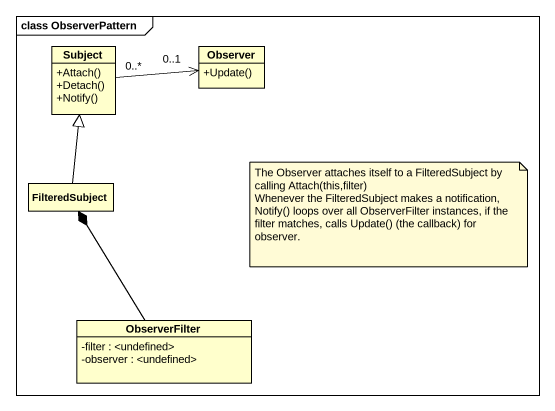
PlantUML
@startuml
mainframe class ObserverPattern
hide circle
hide empty members
skinparam classAttributeIconSize 0
class Subject #FFFFCC {
  +Attach()
  +Detach()
  +Notify()
}
class Observer #FFFFCC {
  +Update()
}
class FilteredSubject #FFFFCC
class ObserverFilter #FFFFCC {
  -filter : <undefined>
  -observer : <undefined>
}
Subject "0..*" -right-> "0..1" Observer
FilteredSubject -up-|> Subject
FilteredSubject *-- ObserverFilter
note as N1
  The Observer attaches itself to a FilteredSubject by calling Attach(this,filter)
  Whenever the FilteredSubject makes a notification, Notify() loops over all ObserverFilter instances, if the filter matches, calls Update() (the callback) for observer.
end note
@enduml
